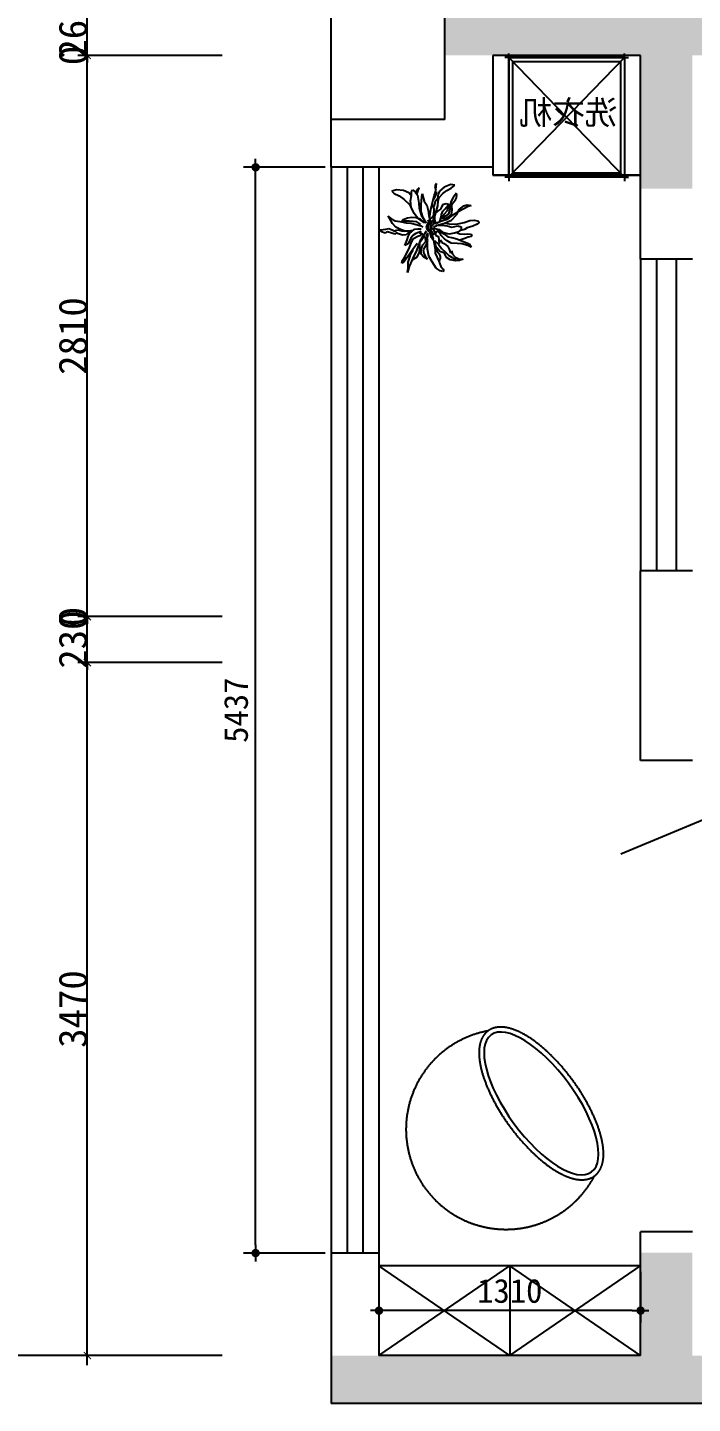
# Model space of a CAD drawing. Header units: inches. Extents: x 1174834 to 1369688, y -175882 to -108740.
# Drawn here: x 1182147 to 1185477, y -141985 to -135095 of the extents above; entities that cross this region are included whole.
import ezdxf

# ---------------------------------------------------------------- set-up
doc = ezdxf.new("R2010")
doc.units = ezdxf.units.IN
doc.header["$LTSCALE"] = 500
doc.header["$MEASUREMENT"] = 0
doc.linetypes.add('ACAD_ISO03W100', pattern=[30, 12, -18])
doc.linetypes.add('DASH', pattern=[0.35, 0.25, -0.1])
for name, color, linetype in [('0-原始窗户', 2, 'Continuous'), ('8', 8, 'Continuous'), ('A-01-原始墙体', 7, 'Continuous'), ('SH-尺寸标注', 32, 'Continuous'), ('家具', 2, 'Continuous'), ('特细线', 251, 'Continuous')]:
    doc.layers.add(name, color=color, linetype=linetype)
doc.styles.add('Arial', font='simhei.ttf')
doc.dimstyles.new('D_20_2.35', dxfattribs={"dimtxt": 142.857143, "dimasz": 35.714286, "dimexe": 47.619048, "dimexo": 0, "dimgap": 0, "dimtad": 1, "dimdec": 0, "dimzin": 1, "dimdsep": 46, "dimtxsty": 'Standard', "dimblk": 'ARCHTICK', "dimcen": 0.09, "dimdle": 47.619048, "dimclrd": 252, "dimclre": 252, "dimclrt": 134, "dimadec": 0, "dimazin": 0, "dimtfac": 1, "dimtdec": 4, "dimtix": 1, "dimtmove": 2, "dimatfit": 3, "dimfxl": 1, "dimtolj": 1, "dimtzin": 0, "dimarcsym": 0})
doc.dimstyles.new('FS', dxfattribs={"dimscale": 60, "dimtxt": 2, "dimasz": 0.7, "dimexe": 1, "dimexo": 0.5, "dimtad": 1, "dimdec": 0, "dimzin": 0, "dimdsep": 46, "dimtxsty": 'Arial', "dimblk1": 'DOT', "dimblk2": 'DOT', "dimsah": 1, "dimcen": 0, "dimclrd": 8, "dimclre": 8, "dimclrt": 7, "dimadec": 0, "dimazin": 0, "dimtfac": 1, "dimtdec": 0, "dimtix": 1, "dimtmove": 2, "dimatfit": 3, "dimldrblk": 'DOT', "dimfxl": 1, "dimfxlon": 1, "dimtolj": 1, "dimtzin": 0, "dimlwd": -1, "dimarcsym": 0})

# ---------------------------------------------------------------- blocks, each defined once
blk = doc.blocks.new('_ArchTick')
at = {"color": 0, "linetype": 'ByBlock', "const_width": 0.15}
blk.add_lwpolyline([(-0.5, -0.5), (0.5, 0.5)], dxfattribs=at)
blk = doc.blocks.new('*D226')
at = {"layer": 'Defpoints', "color": 0, "linetype": 'Continuous', "transparency": 16777216}
for p in [(1182446.6, -138275.3), (1183121.8, -138275.3), (1183121.8, -141745.3)]:
    blk.add_point(p, dxfattribs=at)
at = {"layer": 'SH-尺寸标注', "color": 252, "linetype": 'Continuous', "lineweight": -2, "transparency": 16777216}
for p, q in [((1183121.8, -138275.3), (1182399, -138275.3)), ((1182446.6, -141792.9), (1182446.6, -138227.7)), ((1183121.8, -141745.3), (1182399, -141745.3))]:
    blk.add_line(p, q, dxfattribs=at)
at = {"layer": 'SH-尺寸标注', "color": 252, "linetype": 'Continuous', "lineweight": -2, "transparency": 16777216, "xscale": 35.71428581050463, "yscale": 35.71428581050463, "zscale": 35.71428581050463}
for p, rotation in [((1182446.6, -138275.3), 90), ((1182446.6, -141745.3), 270)]:
    blk.add_blockref('_ArchTick', p, dxfattribs=dict(at, rotation=rotation))
at = {"layer": 'SH-尺寸标注', "color": 134, "linetype": 'Continuous', "transparency": 16777216, "insert": (1182375.2, -140010.3), "char_height": 142.86, "attachment_point": 5, "rotation": 90}
blk.add_mtext('\\A1;3470', dxfattribs=at)
blk = doc.blocks.new('*D227')
at = {"layer": 'Defpoints', "color": 0, "linetype": 'Continuous', "transparency": 16777216}
for p in [(1182446.6, -138045.3), (1183121.8, -138045.3), (1183121.8, -138275.3)]:
    blk.add_point(p, dxfattribs=at)
at = {"layer": 'SH-尺寸标注', "color": 252, "linetype": 'Continuous', "lineweight": -2, "transparency": 16777216}
for p, q in [((1183121.8, -138045.3), (1182399, -138045.3)), ((1182446.6, -138045.3), (1182446.6, -138009.6)), ((1182446.6, -138275.3), (1182446.6, -138045.3)), ((1183121.8, -138275.3), (1182399, -138275.3)), ((1182446.6, -138275.3), (1182446.6, -138311))]:
    blk.add_line(p, q, dxfattribs=at)
at = {"layer": 'SH-尺寸标注', "color": 252, "linetype": 'Continuous', "lineweight": -2, "transparency": 16777216, "xscale": 35.71428581050463, "yscale": 35.71428581050463, "zscale": 35.71428581050463}
for p, rotation in [((1182446.6, -138045.3), 270), ((1182446.6, -138275.3), 90)]:
    blk.add_blockref('_ArchTick', p, dxfattribs=dict(at, rotation=rotation))
at = {"layer": 'SH-尺寸标注', "color": 134, "linetype": 'Continuous', "transparency": 16777216, "insert": (1182375.2, -138160.3), "char_height": 142.86, "attachment_point": 5, "rotation": 90}
blk.add_mtext('\\A1;230', dxfattribs=at)
blk = doc.blocks.new('*D228')
at = {"layer": 'Defpoints', "color": 0, "linetype": 'Continuous', "transparency": 16777216}
for p in [(1182446.6, -138045.3), (1183121.8, -138045.3), (1183121.8, -138045.3)]:
    blk.add_point(p, dxfattribs=at)
at = {"layer": 'SH-尺寸标注', "color": 252, "linetype": 'Continuous', "lineweight": -2, "transparency": 16777216}
for p, q in [((1183121.8, -138045.3), (1182399, -138045.3)), ((1183121.8, -138045.3), (1182399, -138045.3)), ((1182446.6, -138045.3), (1182446.6, -138009.6)), ((1182446.6, -138045.3), (1182446.6, -138081)), ((1182446.6, -138045.3), (1182446.6, -138045.3))]:
    blk.add_line(p, q, dxfattribs=at)
at = {"layer": 'SH-尺寸标注', "color": 252, "linetype": 'Continuous', "lineweight": -2, "transparency": 16777216, "xscale": 35.71428581050463, "yscale": 35.71428581050463, "zscale": 35.71428581050463}
for rotation in [90, 270]:
    blk.add_blockref('_ArchTick', (1182446.6, -138045.3), dxfattribs=dict(at, rotation=rotation))
at = {"layer": 'SH-尺寸标注', "color": 134, "linetype": 'Continuous', "transparency": 16777216, "insert": (1182375.2, -138045.3), "char_height": 142.86, "attachment_point": 5, "rotation": 90}
blk.add_mtext('\\A1;0', dxfattribs=at)
blk = doc.blocks.new('*D229')
at = {"layer": 'Defpoints', "color": 0, "linetype": 'Continuous', "transparency": 16777216}
for p in [(1182446.6, -135235.3), (1183121.8, -135235.3), (1183121.8, -138045.3)]:
    blk.add_point(p, dxfattribs=at)
at = {"layer": 'SH-尺寸标注', "color": 252, "linetype": 'Continuous', "lineweight": -2, "transparency": 16777216}
for p, q in [((1183121.8, -135235.3), (1182399, -135235.3)), ((1182446.6, -138092.9), (1182446.6, -135187.7)), ((1183121.8, -138045.3), (1182399, -138045.3))]:
    blk.add_line(p, q, dxfattribs=at)
at = {"layer": 'SH-尺寸标注', "color": 252, "linetype": 'Continuous', "lineweight": -2, "transparency": 16777216, "xscale": 35.71428581050463, "yscale": 35.71428581050463, "zscale": 35.71428581050463}
for p, rotation in [((1182446.6, -135235.3), 90), ((1182446.6, -138045.3), 270)]:
    blk.add_blockref('_ArchTick', p, dxfattribs=dict(at, rotation=rotation))
at = {"layer": 'SH-尺寸标注', "color": 134, "linetype": 'Continuous', "transparency": 16777216, "insert": (1182375.2, -136640.3), "char_height": 142.86, "attachment_point": 5, "rotation": 90}
blk.add_mtext('\\A1;2810', dxfattribs=at)
blk = doc.blocks.new('*D230')
at = {"layer": 'Defpoints', "color": 0, "linetype": 'Continuous', "transparency": 16777216}
for p in [(1182446.6, -135235.3), (1183121.8, -135235.3), (1183121.8, -135235.3)]:
    blk.add_point(p, dxfattribs=at)
at = {"layer": 'SH-尺寸标注', "color": 252, "linetype": 'Continuous', "lineweight": -2, "transparency": 16777216}
for p, q in [((1183121.8, -135235.3), (1182399, -135235.3)), ((1183121.8, -135235.3), (1182399, -135235.3)), ((1182446.6, -135235.3), (1182446.6, -135199.6)), ((1182446.6, -135235.3), (1182446.6, -135271)), ((1182446.6, -135235.3), (1182446.6, -135235.3))]:
    blk.add_line(p, q, dxfattribs=at)
at = {"layer": 'SH-尺寸标注', "color": 252, "linetype": 'Continuous', "lineweight": -2, "transparency": 16777216, "xscale": 35.71428581050463, "yscale": 35.71428581050463, "zscale": 35.71428581050463}
for rotation in [90, 270]:
    blk.add_blockref('_ArchTick', (1182446.6, -135235.3), dxfattribs=dict(at, rotation=rotation))
at = {"layer": 'SH-尺寸标注', "color": 134, "linetype": 'Continuous', "transparency": 16777216, "insert": (1182375.2, -135235.3), "char_height": 142.86, "attachment_point": 5, "rotation": 90}
blk.add_mtext('\\A1;0', dxfattribs=at)
blk = doc.blocks.new('*D231')
at = {"layer": 'Defpoints', "color": 0, "linetype": 'Continuous', "transparency": 16777216}
for p in [(1182446.6, -134975.3), (1183121.8, -134975.3), (1183121.8, -135235.3)]:
    blk.add_point(p, dxfattribs=at)
at = {"layer": 'SH-尺寸标注', "color": 252, "linetype": 'Continuous', "lineweight": -2, "transparency": 16777216}
for p, q in [((1182446.6, -134975.3), (1182446.6, -134939.6)), ((1183121.8, -134975.3), (1182399, -134975.3)), ((1182446.6, -135235.3), (1182446.6, -134975.3)), ((1183121.8, -135235.3), (1182399, -135235.3)), ((1182446.6, -135235.3), (1182446.6, -135271))]:
    blk.add_line(p, q, dxfattribs=at)
at = {"layer": 'SH-尺寸标注', "color": 252, "linetype": 'Continuous', "lineweight": -2, "transparency": 16777216, "xscale": 35.71428581050463, "yscale": 35.71428581050463, "zscale": 35.71428581050463}
for p, rotation in [((1182446.6, -134975.3), 270), ((1182446.6, -135235.3), 90)]:
    blk.add_blockref('_ArchTick', p, dxfattribs=dict(at, rotation=rotation))
at = {"layer": 'SH-尺寸标注', "color": 134, "linetype": 'Continuous', "transparency": 16777216, "insert": (1182375.2, -135105.3), "char_height": 142.86, "attachment_point": 5, "rotation": 90}
blk.add_mtext('\\A1;260', dxfattribs=at)
blk = doc.blocks.new('*D233')
at = {"layer": 'Defpoints', "color": 0, "linetype": 'Continuous', "transparency": 16777216}
for p in [(1181943.2, -131865.3), (1183121.8, -131865.3), (1183121.8, -141745.3)]:
    blk.add_point(p, dxfattribs=at)
at = {"layer": 'SH-尺寸标注', "color": 252, "linetype": 'Continuous', "lineweight": -2, "transparency": 16777216}
for p, q in [((1183121.8, -131865.3), (1181895.6, -131865.3)), ((1181943.2, -141792.9), (1181943.2, -131817.7)), ((1183121.8, -141745.3), (1181895.6, -141745.3))]:
    blk.add_line(p, q, dxfattribs=at)
at = {"layer": 'SH-尺寸标注', "color": 252, "linetype": 'Continuous', "lineweight": -2, "transparency": 16777216, "xscale": 35.71428581050463, "yscale": 35.71428581050463, "zscale": 35.71428581050463}
for p, rotation in [((1181943.2, -131865.3), 90), ((1181943.2, -141745.3), 270)]:
    blk.add_blockref('_ArchTick', p, dxfattribs=dict(at, rotation=rotation))
at = {"layer": 'SH-尺寸标注', "color": 134, "linetype": 'Continuous', "transparency": 16777216, "insert": (1181871.8, -136805.3), "char_height": 142.86, "attachment_point": 5, "rotation": 90}
blk.add_mtext('\\A1;9880', dxfattribs=at)
blk = doc.blocks.new('erttttw3')
at = {"color": 147, "ltscale": 10}
blk.add_line((847669.4, 78451.1), (848569.4, 78451.1), dxfattribs=at)
at = {"color": 3, "ltscale": 10}
for p, q in [((847754.3, 78429.4), (847797.5, 78396)), ((847797.5, 78396), (848441.3, 78396)), ((848484.5, 78429.4), (848441.3, 78396))]:
    blk.add_line(p, q, dxfattribs=at)
blk.add_lwpolyline([(847669.4, 78461.5), (848569.4, 78461.5), (848569.4, 78429.4), (847669.4, 78429.4)], close=True, dxfattribs=at)
blk = doc.blocks.new('A$C0EE83289')
at = {"color": 147, "linetype": 'ACAD_ISO03W100', "ltscale": 5}
for q in [(0, 0), (3232.8, 0)]:
    blk.add_line((1616.4, 672.3), q, dxfattribs=at)
at = {"extrusion": (0, 0, -1), "zscale": -1, "rotation": 180}
blk.add_blockref('erttttw3', (846503, 79133.8), dxfattribs=at)
blk = doc.blocks.new('t ryrtyrtyyy')
for p, q in [((4178065.5, -873288.8), (4178065.5, -872708.8)), ((4178065.5, -872708.8), (4178665.2, -872708.8)), ((4178665.2, -873288.8), (4178665.2, -872708.8)), ((4178065.5, -873288.8), (4178665.2, -873288.8))]:
    blk.add_line(p, q)
at = {"layer": '0-原始窗户', "color": 251, "ltscale": 10}
for p, q in [((4178065.5, -873288.8), (4178665.2, -872707.5)), ((4178665.2, -873288.8), (4178065.5, -872708.8))]:
    blk.add_line(p, q, dxfattribs=at)
blk.add_lwpolyline([(4178645.2, -873268.8), (4178645.2, -872728.8), (4178085.5, -872728.8), (4178085.5, -873268.8)], close=True, dxfattribs=at)
at = {"layer": '家具'}
for p, q in [((4178065.5, -872708.8), (4178045.5, -872708.8)), ((4178065.5, -872708.8), (4178065.5, -872688.8)), ((4178665.2, -872708.8), (4178665.2, -872688.8)), ((4178665.2, -872708.8), (4178685.2, -872708.8)), ((4178065.5, -873288.8), (4178045.5, -873288.8)), ((4178065.5, -873288.8), (4178065.5, -873308.8)), ((4178665.2, -873288.8), (4178665.2, -873308.8)), ((4178665.2, -873288.8), (4178685.2, -873288.8))]:
    blk.add_line(p, q, dxfattribs=at)
blk.add_lwpolyline([(4178665.2, -873288.8), (4178665.2, -872708.8), (4178065.5, -872708.8), (4178065.5, -873288.8)], close=True, dxfattribs=at)
at = {"color": 3, "insert": (4178281.2, -872763.1), "char_height": 120, "width": 662, "attachment_point": 3, "rotation": 90}
blk.add_mtext('{\\fSimHei|b0|i0|c134|p49;洗衣机}', dxfattribs=at)
blk = doc.blocks.new('A$C8b596f61')
at = {"color": 3, "linetype": 'DASH', "ltscale": 150}
for start, end in [(100.35707, 226.52137), (226.52137, 332.22965)]:
    blk.add_arc((500.9, 500.9), 500.9, start, end, dxfattribs=at)
blk.add_open_spline([(944.1, 267.5), (939.9, 264.4), (935.4, 261.7), (926, 256.9), (921, 254.9), (910.9, 251.8), (905.6, 250.5), (895, 248.9), (889.5, 248.4), (878.4, 248.1), (872.8, 248.3), (856.1, 249.8), (844.9, 252), (822, 258.3), (810.2, 262.5), (786.3, 272.9), (774.1, 279), (749.3, 293.1), (736.7, 301), (711.4, 318.5), (698.6, 328.1), (673, 348.9), (660.1, 360), (634.6, 383.6), (621.9, 396), (591.5, 427.5), (574.1, 447.2), (540.3, 488.2), (524, 509.5), (493.2, 553.2), (478.6, 575.5), (451.7, 620.4), (439.3, 643.1), (417.1, 687.9), (407.3, 710.1), (390.7, 753.4), (383.8, 774.5), (374.3, 810.8), (371.2, 826.3), (366.9, 856), (365.8, 870.3), (365.8, 894.4), (366.5, 904.6), (369.3, 924.1), (371.5, 933.4), (376.6, 948.3), (379.1, 954.2), (385, 965.4), (388.4, 970.6), (396, 980.4), (400.3, 984.9), (409.6, 993), (414.7, 996.6), (425.4, 1002.7), (431.1, 1005.2), (442.9, 1009.2), (449, 1010.6), (461.5, 1012.5), (467.9, 1013), (481, 1013), (487.6, 1012.6), (501.1, 1010.8), (508, 1009.5), (526.3, 1005), (537.9, 1001.2), (561.5, 991.7), (573.6, 986), (598.1, 972.7), (610.6, 965.1), (635.7, 948.4), (648.4, 939.1), (673.9, 919.1), (686.7, 908.4), (712.2, 885.5), (724.9, 873.3), (755.1, 842.7), (772.6, 823.5), (806.4, 783.5), (822.8, 762.6), (853.9, 719.7), (868.6, 697.8), (896.1, 653.4), (908.8, 631), (931.7, 586.5), (941.9, 564.4), (959.6, 521.1), (967, 499.9), (977.7, 462.9), (981.5, 446.9), (986.9, 416.1), (988.5, 401.3), (989.5, 375.7), (989.2, 364.7), (987.1, 345.5), (985.6, 337), (981.4, 320.9), (978.6, 313.2), (972.7, 300.6), (969.7, 295.4), (963.1, 285.8), (959.3, 281.2), (951.8, 273.6), (948.1, 270.4), (944.1, 267.5)], degree=3, knots=[0, 0, 0, 0, 0.067912, 0.067912, 0.135824, 0.135824, 0.203736, 0.203736, 0.271647, 0.271647, 0.339559, 0.339559, 0.469352, 0.469352, 0.599146, 0.599146, 0.728939, 0.728939, 0.858732, 0.858732, 0.988525, 0.988525, 1.118319, 1.118319, 1.248112, 1.248112, 1.432393, 1.432393, 1.616674, 1.616674, 1.800955, 1.800955, 1.985237, 1.985237, 2.169518, 2.169518, 2.353799, 2.353799, 2.498724, 2.498724, 2.643649, 2.643649, 2.757176, 2.757176, 2.870703, 2.870703, 2.950171, 2.950171, 3.029639, 3.029639, 3.109107, 3.109107, 3.188574, 3.188574, 3.268042, 3.268042, 3.34751, 3.34751, 3.426978, 3.426978, 3.506445, 3.506445, 3.585913, 3.585913, 3.715156, 3.715156, 3.844399, 3.844399, 3.973642, 3.973642, 4.102885, 4.102885, 4.232128, 4.232128, 4.361371, 4.361371, 4.543846, 4.543846, 4.726322, 4.726322, 4.908797, 4.908797, 5.091273, 5.091273, 5.273749, 5.273749, 5.456224, 5.456224, 5.603509, 5.603509, 5.750794, 5.750794, 5.870291, 5.870291, 5.970325, 5.970325, 6.070359, 6.070359, 6.145232, 6.145232, 6.220106, 6.220106, 6.283185, 6.283185, 6.283185, 6.283185], dxfattribs=at)
at = {"layer": '特细线', "extrusion": (0, 0, -1)}
blk.add_ellipse((677.5, 630.6), major_axis=(-251.8, 342.9), ratio=0.399731, start_param=3.141593, end_param=9.424778, dxfattribs=at)
blk = doc.blocks.new('A$C479659CB')
at = {"color": 147, "linetype": 'ByBlock'}
for p, q in [((184.4, 475.8), (189.6, 495.6)), ((189.6, 495.6), (197.9, 497.7)), ((197.9, 497.7), (204.2, 489.3)), ((204.2, 489.3), (213.6, 466.4)), ((108.3, 439.4), (110.4, 458.1)), ((112.5, 421.7), (108.3, 439.4)), ((110.4, 458.1), (115.6, 444.6)), ((129.2, 400.9), (112.5, 421.7)), ((115.6, 444.6), (127.1, 421.7)), ((127.1, 421.7), (141.7, 397.7)), ((186.5, 452.9), (184.4, 475.8)), ((195.9, 423.8), (186.5, 452.9)), ((202.1, 391.5), (195.9, 423.8)), ((213.6, 466.4), (221.9, 439.4)), ((221.9, 439.4), (230.2, 425.8)), ((230.2, 425.8), (235.5, 406.1)), ((252.1, 442.5), (254.2, 456)), ((255.2, 425.8), (252.1, 442.5)), ((252.1, 401.9), (255.2, 425.8)), ((254.2, 456), (261.5, 463.3)), ((261.5, 463.3), (266.7, 459.2)), ((266.7, 459.2), (269.8, 443.5)), ((269.8, 443.5), (278.2, 422.7)), ((278.2, 422.7), (284.4, 402.9)), ((286.5, 407.1), (293.8, 429)), ((293.8, 429), (303.2, 448.7)), ((311.5, 442.5), (302.1, 412.3)), ((303.2, 448.7), (318.8, 459.2)), ((318.8, 459.2), (311.5, 442.5)), ((378.2, 396.7), (380.3, 418.6)), ((380.3, 418.6), (385.5, 398.8)), ((9.4, 377.9), (6.3, 357.1)), ((6.3, 357.1), (18.8, 323.8)), ((24, 358.2), (9.4, 377.9)), ((35.4, 336.3), (24, 358.2)), ((59.4, 386.3), (49, 385.2)), ((49, 385.2), (59.4, 376.9)), ((71.9, 385.2), (59.4, 386.3)), ((59.4, 376.9), (74, 366.5)), ((82.3, 380), (71.9, 385.2)), ((74, 366.5), (89.6, 359.2)), ((92.7, 371.7), (82.3, 380)), ((89.6, 359.2), (108.3, 354)), ((102.1, 364.4), (92.7, 371.7)), ((114.6, 361.3), (102.1, 364.4)), ((135.4, 340.5), (102.1, 350.9)), ((105.2, 345.7), (103.1, 334.2)), ((109.4, 343.6), (105.2, 345.7)), ((108.3, 354), (130.2, 351.9)), ((132.3, 364.4), (114.6, 361.3)), ((158.4, 385.2), (129.2, 400.9)), ((130.2, 351.9), (153.1, 344.6)), ((155.2, 360.2), (132.3, 364.4)), ((145.9, 388.4), (162.5, 360.2)), ((153.1, 344.6), (163.6, 330.1)), ((167.7, 344.6), (155.2, 360.2)), ((184.4, 360.2), (158.4, 385.2)), ((162.5, 360.2), (180.2, 339.4)), ((175, 330.1), (167.7, 344.6)), ((200, 325.9), (184.4, 360.2)), ((200, 329), (204.2, 359.2)), ((204.2, 359.2), (202.1, 391.5)), ((212.5, 392.5), (217.7, 409.2)), ((215.7, 377.9), (212.5, 392.5)), ((212.5, 338.4), (218.8, 362.3)), ((218.8, 362.3), (215.7, 377.9)), ((217.7, 409.2), (231.3, 409.2)), ((231.3, 409.2), (243.8, 392.5)), ((243.8, 392.5), (249, 375.9)), ((255.2, 346.7), (246.9, 322.8)), ((248, 388.4), (252.1, 401.9)), ((249, 375.9), (255.2, 346.7)), ((267.7, 341.5), (271.9, 361.3)), ((271.9, 361.3), (278.2, 387.3)), ((278.2, 387.3), (286.5, 407.1)), ((300, 359.2), (288.6, 338.4)), ((301.1, 388.4), (300, 359.2)), ((302.1, 412.3), (301.1, 388.4)), ((315.7, 341.5), (330.3, 348.8)), ((330.3, 348.8), (349, 356.1)), ((338.6, 360.2), (354.2, 365.5)), ((349, 356.1), (338.6, 360.2)), ((342.8, 328), (360.5, 347.8)), ((354.2, 365.5), (369.8, 379)), ((360.5, 347.8), (371.9, 364.4)), ((369.8, 379), (378.2, 396.7)), ((383.4, 354), (370.9, 335.3)), ((371.9, 364.4), (382.3, 380)), ((382.3, 380), (386.5, 398.8)), ((388.6, 382.1), (383.4, 354)), ((385.5, 398.8), (388.6, 382.1)), ((16.7, 283.2), (0, 285.3)), ((0, 285.3), (11.5, 279)), ((11.5, 279), (17.7, 277)), ((43.8, 281.1), (16.7, 283.2)), ((17.7, 277), (33.3, 282.2)), ((18.8, 323.8), (37.5, 301.9)), ((51, 316.5), (35.4, 336.3)), ((37.5, 301.9), (53.1, 293.6)), ((40.6, 285.3), (58.3, 281.1)), ((62.5, 272.8), (43.8, 281.1)), ((70.8, 297.8), (51, 316.5)), ((53.1, 293.6), (77.1, 290.5)), ((58.3, 281.1), (81.3, 270.7)), ((87.5, 293.6), (70.8, 297.8)), ((77.1, 290.5), (90.6, 279)), ((112.5, 292.6), (87.5, 293.6)), ((90.6, 279), (115.6, 271.7)), ((103.1, 334.2), (108.3, 315.5)), ((108.3, 315.5), (122.9, 309.2)), ((128.1, 328), (109.4, 343.6)), ((146.9, 282.2), (112.5, 292.6)), ((122.9, 309.2), (129.2, 305.1)), ((139.6, 317.6), (128.1, 328)), ((129.2, 305.1), (135.4, 295.7)), ((153.1, 324.8), (135.4, 340.5)), ((135.4, 295.7), (147.9, 280.1)), ((155.2, 310.3), (139.6, 317.6)), ((176.1, 272.8), (146.9, 282.2)), ((147.9, 280.1), (163.6, 274.9)), ((167.7, 313.4), (153.1, 324.8)), ((168.8, 308.2), (155.2, 310.3)), ((163.6, 330.1), (171.9, 308.2)), ((191.7, 301.9), (168.8, 308.2)), ((175, 309.2), (175, 330.1)), ((180.2, 339.4), (189.6, 312.4)), ((182.3, 274.9), (196.9, 280.1)), ((189.6, 312.4), (200, 285.3)), ((200, 285.3), (191.7, 301.9)), ((196.9, 280.1), (205.2, 279)), ((207.3, 295.7), (200, 325.9)), ((209.4, 312.4), (212.5, 338.4)), ((209.4, 288.4), (209.4, 312.4)), ((219.8, 271.7), (209.4, 288.4)), ((227.1, 277), (225, 262.4)), ((233.4, 301.9), (227.1, 277)), ((230.2, 268.6), (245.9, 277)), ((246.9, 322.8), (233.4, 301.9)), ((235.5, 286.3), (241.7, 304)), ((242.7, 295.7), (239.6, 285.3)), ((239.6, 285.3), (251.1, 278)), ((241.7, 304), (252.1, 321.7)), ((248, 301.9), (242.7, 295.7)), ((245.9, 277), (256.3, 275.9)), ((261.5, 308.2), (248, 301.9)), ((256.3, 275.9), (248, 265.5)), ((251.1, 278), (261.5, 282.2)), ((252.1, 321.7), (267.7, 341.5)), ((277.1, 325.9), (261.5, 308.2)), ((261.5, 282.2), (266.7, 295.7)), ((266.7, 295.7), (301.1, 297.8)), ((288.6, 338.4), (277.1, 325.9)), ((283.4, 305.1), (298, 315.5)), ((301.1, 297.8), (283.4, 305.1)), ((286.5, 274.9), (304.2, 294.7)), ((292.8, 274.9), (310.5, 281.1)), ((298, 315.5), (301.1, 323.8)), ((301.1, 323.8), (315.7, 341.5)), ((303.2, 272.8), (333.4, 278)), ((304.2, 294.7), (326.1, 310.3)), ((310.5, 281.1), (329.2, 283.2)), ((325, 288.4), (314.6, 281.1)), ((340.7, 301.9), (325, 288.4)), ((326.1, 310.3), (342.8, 328)), ((329.2, 283.2), (342.8, 288.4)), ((333.4, 278), (350.1, 279)), ((345.9, 316.5), (340.7, 301.9)), ((342.8, 288.4), (353.2, 297.8)), ((349, 325.9), (345.9, 316.5)), ((357.3, 328), (349, 325.9)), ((350.1, 279), (389.6, 296.7)), ((353.2, 297.8), (365.7, 304)), ((370.9, 335.3), (357.3, 328)), ((365.7, 304), (376.1, 304)), ((376.1, 304), (383.4, 300.9)), ((383.4, 300.9), (390.7, 296.7)), ((389.6, 296.7), (415.7, 307.1)), ((424, 283.2), (392.8, 263.4)), ((415.7, 307.1), (430.3, 318.6)), ((437.6, 304), (424, 283.2)), ((430.3, 318.6), (437.6, 321.7)), ((437.6, 321.7), (440.7, 316.5)), ((440.7, 316.5), (437.6, 304)), ((53.1, 213.4), (89.6, 222.8)), ((86.5, 210.3), (53.1, 213.4)), ((103.1, 263.4), (62.5, 272.8)), ((108.3, 208.2), (86.5, 210.3)), ((89.6, 222.8), (109.4, 236.3)), ((130.2, 256.1), (103.1, 263.4)), ((107.3, 265.5), (128.1, 271.7)), ((140.6, 209.3), (108.3, 208.2)), ((109.4, 236.3), (136.5, 243.6)), ((124, 198.9), (159.4, 209.3)), ((128.1, 271.7), (162.5, 269.7)), ((163.6, 252), (130.2, 256.1)), ((136.5, 243.6), (160.4, 246.8)), ((171.9, 218.6), (140.6, 209.3)), ((159.4, 209.3), (196.9, 234.3)), ((160.4, 246.8), (182.3, 252)), ((162.5, 269.7), (177.1, 259.3)), ((163.6, 274.9), (182.3, 274.9)), ((187.5, 254), (163.6, 252)), ((196.9, 234.3), (171.9, 218.6)), ((197.9, 224.9), (175, 192.6)), ((185.4, 264.5), (176.1, 272.8)), ((177.1, 203), (197.9, 224.9)), ((195.9, 248.8), (183.4, 243.6)), ((184.4, 268.6), (192.7, 269.7)), ((188.6, 261.3), (184.4, 268.6)), ((208.4, 248.8), (187.5, 254)), ((195.9, 261.3), (188.6, 261.3)), ((189.6, 246.8), (202.1, 239.5)), ((192.7, 269.7), (204.2, 270.7)), ((205.2, 207.2), (192.7, 187.4)), ((209.4, 252), (195.9, 261.3)), ((211.5, 245.7), (195.9, 248.8)), ((202.1, 239.5), (219.8, 233.2)), ((204.2, 270.7), (211.5, 264.5)), ((211.5, 264.5), (216.7, 256.1)), ((229.2, 245.7), (211.5, 245.7)), ((212.5, 206.2), (218.8, 216.6)), ((215.7, 252), (221.9, 259.3)), ((216.7, 256.1), (215.7, 252)), ((219.8, 233.2), (232.3, 238.4)), ((221.9, 259.3), (230.2, 268.6)), ((225, 254), (254.2, 262.4)), ((236.5, 257.2), (225, 254)), ((227.1, 191.6), (227.1, 209.3)), ((240.7, 246.8), (229.2, 245.7)), ((232.3, 238.4), (240.7, 246.8)), ((248, 265.5), (236.5, 257.2)), ((239.6, 234.3), (260.5, 219.7)), ((240.7, 246.8), (240.7, 246.8)), ((241.7, 249.9), (265.7, 256.1)), ((254.2, 204.1), (241.7, 209.3)), ((241.7, 209.3), (245.9, 195.7)), ((253.2, 243.6), (250, 239.5)), ((250, 239.5), (263.6, 234.3)), ((259.4, 206.2), (252.1, 217.6)), ((252.1, 217.6), (254.2, 204.1)), ((254.2, 262.4), (280.2, 268.6)), ((285.5, 237.4), (255.2, 243.6)), ((260.5, 219.7), (289.6, 202)), ((263.6, 234.3), (286.5, 240.5)), ((265.7, 256.1), (284.4, 269.7)), ((273, 230.1), (265.7, 222.8)), ((265.7, 222.8), (277.1, 214.5)), ((291.7, 231.1), (273, 230.1)), ((277.1, 214.5), (300, 200.9)), ((284.4, 269.7), (303.2, 272.8)), ((302.1, 239.5), (285.5, 237.4)), ((286.5, 240.5), (303.2, 235.3)), ((308.4, 217.6), (291.7, 231.1)), ((330.3, 239.5), (302.1, 239.5)), ((303.2, 235.3), (321.9, 225.9)), ((331.3, 208.2), (308.4, 217.6)), ((321.9, 225.9), (333.4, 218.6)), ((364.6, 246.8), (330.3, 239.5)), ((355.3, 209.3), (331.3, 208.2)), ((333.4, 218.6), (351.1, 221.8)), ((351.1, 221.8), (365.7, 230.1)), ((367.8, 219.7), (355.3, 209.3)), ((392.8, 263.4), (364.6, 246.8)), ((365.7, 230.1), (379.2, 240.5)), ((379.2, 240.5), (367.8, 219.7)), ((22.9, 198.9), (29.2, 191.6)), ((45.8, 190.5), (22.9, 198.9)), ((29.2, 191.6), (46.9, 180.1)), ((32.3, 165.5), (41.7, 178)), ((41.7, 159.3), (32.3, 165.5)), ((46.9, 146.8), (35.4, 119.7)), ((41.7, 178), (59.4, 189.5)), ((61.5, 159.3), (41.7, 159.3)), ((51, 188.5), (45.8, 190.5)), ((58.3, 157.2), (46.9, 146.8)), ((59.4, 189.5), (99, 196.8)), ((87.5, 155.1), (61.5, 159.3)), ((80.2, 122.9), (105.2, 149.9)), ((118.8, 158.3), (87.5, 155.1)), ((99, 196.8), (124, 198.9)), ((105.2, 149.9), (117.7, 157.2)), ((151.1, 172.8), (118.8, 158.3)), ((175, 192.6), (151.1, 172.8)), ((168.8, 162.4), (170.9, 183.2)), ((172.9, 140.6), (168.8, 162.4)), ((170.9, 183.2), (177.1, 203)), ((181.3, 118.7), (172.9, 140.6)), ((192.7, 187.4), (188.6, 149.9)), ((188.6, 149.9), (188.6, 112.4)), ((197.9, 133.3), (200, 158.3)), ((200, 158.3), (205.2, 183.2)), ((205.2, 183.2), (212.5, 206.2)), ((229.2, 174.9), (227.1, 191.6)), ((240.7, 161.4), (229.2, 174.9)), ((236.5, 162.4), (239.6, 153.1)), ((239.6, 153.1), (239.6, 128.1)), ((250, 151), (240.7, 161.4)), ((241.7, 149.9), (257.3, 133.3)), ((245.9, 195.7), (251.1, 182.2)), ((265.7, 142.6), (250, 151)), ((251.1, 182.2), (259.4, 167.6)), ((263.6, 192.6), (259.4, 206.2)), ((259.4, 167.6), (275, 157.2)), ((276.1, 170.8), (263.6, 192.6)), ((283.4, 138.5), (265.7, 142.6)), ((275, 157.2), (291.7, 148.9)), ((290.7, 162.4), (276.1, 170.8)), ((299, 131.2), (283.4, 138.5)), ((289.6, 202), (335.5, 184.3)), ((321.9, 149.9), (290.7, 162.4)), ((291.7, 148.9), (303.2, 142.6)), ((300, 200.9), (323, 200.9)), ((301.1, 188.5), (395.9, 120.8)), ((303.2, 142.6), (310.5, 126)), ((365.7, 129.1), (321.9, 149.9)), ((323, 200.9), (345.9, 198.9)), ((352.1, 156.2), (332.3, 167.6)), ((335.5, 184.3), (374, 166.6)), ((345.9, 198.9), (370.9, 185.3)), ((374, 149.9), (352.1, 156.2)), ((370.9, 185.3), (382.3, 165.5)), ((374, 166.6), (416.7, 148.9)), ((394.8, 143.7), (374, 149.9)), ((425.1, 142.6), (394.8, 143.7)), ((416.7, 148.9), (445.9, 139.5)), ((445.9, 139.5), (425.1, 142.6)), ((35.4, 119.7), (32.3, 84.3)), ((32.3, 84.3), (38.5, 61.4)), ((38.5, 61.4), (50, 73.9)), ((50, 73.9), (62.5, 98.9)), ((62.5, 98.9), (80.2, 122.9)), ((178.2, 59.3), (187.5, 79.1)), ((188.6, 112.4), (181.3, 118.7)), ((187.5, 79.1), (191.7, 101)), ((191.7, 101), (197.9, 133.3)), ((218.8, 81.2), (201.1, 64.6)), ((231.3, 105.2), (218.8, 81.2)), ((239.6, 128.1), (231.3, 105.2)), ((232.3, 63.5), (238.6, 76)), ((233.4, 95.8), (237.5, 111.4)), ((234.4, 84.3), (233.4, 95.8)), ((238.6, 76), (234.4, 84.3)), ((237.5, 111.4), (239.6, 126)), ((252.1, 95.8), (246.9, 88.5)), ((246.9, 88.5), (254.2, 76)), ((254.2, 76), (249, 61.4)), ((259.4, 114.5), (252.1, 95.8)), ((257.3, 133.3), (259.4, 114.5)), ((310.5, 126), (299, 131.2)), ((389.6, 113.5), (365.7, 129.1)), ((400.1, 112.4), (389.6, 113.5)), ((395.9, 120.8), (400.1, 112.4)), ((201.1, 64.6), (162.5, 42.7)), ((162.5, 42.7), (178.2, 59.3)), ((226.1, 45.8), (232.3, 63.5)), ((229.2, 31.2), (226.1, 45.8)), ((231.3, 17.7), (229.2, 31.2)), ((233.4, 0), (231.3, 17.7)), ((242.7, 9.4), (233.4, 0)), ((249, 61.4), (242.7, 40.6)), ((242.7, 40.6), (249, 28.1)), ((249, 28.1), (242.7, 9.4))]:
    blk.add_line(p, q, dxfattribs=at)
blk = doc.blocks.new('DOT')
at = {"color": 0}
blk.add_line((-1, 0), (1, 0), dxfattribs=at)
at = {"color": 0, "const_width": 0.5}
blk.add_lwpolyline([(-0.25, 0, 1), (0.25, 0, 1)], format="xyb", close=True, dxfattribs=at)
blk = doc.blocks.new('*D282')
at = {"color": 8, "lineweight": -2, "transparency": 16777216}
for p, q in [((1183907.1, -141325.3), (1183907.1, -141580.3)), ((1185217.1, -141325.3), (1185217.1, -141580.3))]:
    blk.add_line(p, q, dxfattribs=at)
at = {"color": 8, "transparency": 16777216}
blk.add_line((1185175.1, -141520.3), (1183949.1, -141520.3), dxfattribs=at)
at = {"layer": 'Defpoints', "color": 0, "transparency": 16777216}
for p in [(1183907.1, -141295.3), (1185217.1, -141295.3), (1183907.1, -141520.3)]:
    blk.add_point(p, dxfattribs=at)
at = {"color": 8, "transparency": 16777216, "xscale": 42, "yscale": 42, "zscale": 42, "rotation": 180}
blk.add_blockref('DOT', (1183907.1, -141520.3), dxfattribs=at)
at = {"color": 8, "transparency": 16777216, "xscale": 42, "yscale": 42, "zscale": 42}
blk.add_blockref('DOT', (1185217.1, -141520.3), dxfattribs=at)
at = {"color": 7, "transparency": 16777216, "insert": (1184562.1, -141422.2), "char_height": 120, "attachment_point": 5, "style": 'Arial'}
blk.add_mtext('\\A1;1310', dxfattribs=at)
blk = doc.blocks.new('_DOT')
at = {"color": 0, "linetype": 'ByBlock'}
blk.add_line((-0.5, 0), (-1, 0), dxfattribs=at)
at = {"color": 0, "linetype": 'ByBlock', "const_width": 0.5}
blk.add_lwpolyline([(-0.25, 0, 1), (0.25, 0, 1)], format="xyb", close=True, dxfattribs=at)
blk = doc.blocks.new('*D283')
at = {"color": 8, "lineweight": -2, "transparency": 16777216}
for p, q in [((1183637.1, -135795.3), (1183229.3, -135795.3)), ((1183637.1, -141232.1), (1183229.3, -141232.1))]:
    blk.add_line(p, q, dxfattribs=at)
at = {"color": 8, "transparency": 16777216}
blk.add_line((1183289.3, -141190.1), (1183289.3, -135837.3), dxfattribs=at)
at = {"layer": 'Defpoints', "color": 0, "transparency": 16777216}
for p in [(1183289.3, -135795.3), (1183667.1, -135795.3), (1183667.1, -141232.1)]:
    blk.add_point(p, dxfattribs=at)
at = {"color": 8, "transparency": 16777216, "xscale": 42, "yscale": 42, "zscale": 42}
for p, rotation in [((1183289.3, -135795.3), 90), ((1183289.3, -141232.1), 270)]:
    blk.add_blockref('DOT', p, dxfattribs=dict(at, rotation=rotation))
at = {"color": 7, "transparency": 16777216, "insert": (1183191.8, -138513.7), "char_height": 120, "attachment_point": 5, "rotation": 90, "style": 'Arial'}
blk.add_mtext('\\A1;5437', dxfattribs=at)

msp = doc.modelspace()

# ---------------------------------------------------------------- hatches: boundary and pattern name
at = {"layer": '特细线'}
h = msp.add_hatch(color=256, dxfattribs=at)
h.dxf.hatch_style = 1
h.paths.add_polyline_path([(1184237.1, -134475.3), (1184477.1, -134475.3), (1184477.1, -134975.3), (1185477.1, -134975.3), (1186237.1, -134975.3), (1186237.1, -135235.3), (1185477.1, -135235.3), (1185477.1, -135902.3), (1185217.1, -135902.3), (1185217.1, -135235.3), (1184237.1, -135235.3)])
h = msp.add_hatch(color=256, dxfattribs=at)
h.dxf.hatch_style = 1
h.paths.add_polyline_path([(1183667.1, -141745.3), (1185217.1, -141745.3), (1185217.1, -141566.2), (1185217.1, -141229.9), (1185477.1, -141229.9), (1185477.1, -141745.3), (1186843.9, -141745.3), (1186843.9, -141985.3), (1183667.1, -141985.3)])

# ---------------------------------------------------------------- linework, layer by layer
at = {"color": 3, "linetype": 'DASH', "ltscale": 150}
for p, q in [((1185217.1, -135835.3), (1184477.1, -135835.3)), ((1185217.1, -141295.3), (1183907.1, -141295.3)), ((1184562.1, -141295.3), (1184562.1, -141745.3))]:
    msp.add_line(p, q, dxfattribs=at)
at = {"color": 147, "linetype": 'ACAD_ISO03W100', "ltscale": 3}
for p, q in [((1184562.1, -141745.3), (1183907.1, -141295.3)), ((1183907.1, -141745.3), (1184562.1, -141295.3)), ((1184562.1, -141745.3), (1185217.1, -141295.3)), ((1185217.1, -141745.3), (1184562.1, -141295.3))]:
    msp.add_line(p, q, dxfattribs=at)
at = {"color": 3, "linetype": 'DASH', "ltscale": 150}
msp.add_lwpolyline([(1184477.1, -135835.3), (1185217.1, -135835.3), (1185217.1, -135235.3), (1184477.1, -135235.3)], close=True, dxfattribs=at)
at = {"layer": 'A-01-原始墙体', "color": 4}
for p, q in [((1183667.1, -135795.3), (1183667.1, -134475.3)), ((1184237.1, -135555.3), (1184237.1, -134475.3)), ((1185217.1, -135235.3), (1184477.1, -135235.3)), ((1184477.1, -135235.3), (1184477.1, -135795.3)), ((1185217.1, -136255.3), (1185217.1, -135235.3)), ((1184237.1, -135555.3), (1183667.1, -135555.3)), ((1184477.1, -135795.3), (1183667.1, -135795.3)), ((1185477.1, -136255.3), (1185217.1, -136255.3)), ((1185477.1, -137815.3), (1185217.1, -137815.3)), ((1185217.1, -138765.3), (1185217.1, -137815.3)), ((1185477.1, -138765.3), (1185217.1, -138765.3)), ((1185477.1, -141125.3), (1185217.1, -141125.3)), ((1185217.1, -141745.3), (1185217.1, -141125.3)), ((1183907.1, -141232.1), (1183667.1, -141232.1)), ((1183667.1, -141232.1), (1183667.1, -141985.3)), ((1183907.1, -141232.1), (1183907.1, -141745.3)), ((1185217.1, -141745.3), (1183907.1, -141745.3)), ((1193737.1, -141985.3), (1183667.1, -141985.3))]:
    msp.add_line(p, q, dxfattribs=at)
at = {"layer": '特细线'}
for p, q in [((1183667.1, -135795.3), (1183667.1, -141232.1)), ((1183747.1, -135795.3), (1183747.1, -141232.1)), ((1183827.1, -135795.3), (1183827.1, -141232.1)), ((1183907.1, -135795.3), (1183907.1, -141232.1)), ((1185217.1, -136255.3), (1185217.1, -137815.3)), ((1185297.1, -136255.3), (1185297.1, -137815.3)), ((1185397.1, -137815.3), (1185397.1, -136255.3))]:
    msp.add_line(p, q, dxfattribs=at)

# ---------------------------------------------------------------- block references
at = {"color": 85, "true_color": 0x58ba48, "xscale": -1, "rotation": 90}
msp.add_blockref('t ryrtyrtyyy', (311848.2, 4042820), dxfattribs=at)
at = {"color": 147, "xscale": -1.300000000046566, "yscale": 1.300000000046566, "zscale": 1.300000000046566}
msp.add_blockref('A$C0EE83289', (1189321.3, -139234.5), dxfattribs=at)
at = {"color": 3}
msp.add_blockref('A$C8b596f61', (1184042.4, -141113.4), dxfattribs=at)
at = {"layer": '8', "rotation": 270}
msp.add_blockref('A$C479659CB', (1183909.9, -135875.7), dxfattribs=at)

# ---------------------------------------------------------------- dimensions: what is measured, and where the dimension line sits
at = {"color": 3}
for p1, p2, distance, picture, middle in [((1183667.1, -141232.1), (1183667.1, -135795.3), 377.7, '*D283', (1183191.8, -138513.7)), ((1185217.1, -141295.3), (1183907.1, -141295.3), 225, '*D282', (1184562.1, -141422.2))]:
    dim = msp.add_aligned_dim(p1=p1, p2=p2, distance=distance, dimstyle='FS', override={"dimblk1": 'DOT', "dimblk2": 'DOT', "dimldrblk": 'DOT', "dimfxl": 180}, dxfattribs=at)
    dim.commit()
    dim.dimension.update_dxf_attribs({"geometry": picture, "text_midpoint": middle})
at = {"layer": 'SH-尺寸标注', "color": 252, "linetype": 'Continuous'}
dim = msp.add_aligned_dim(p1=(1183121.8, -141745.3), p2=(1183121.8, -131865.3), distance=1178.6, dimstyle='D_20_2.35', dxfattribs=at)
dim.commit()
dim.dimension.update_dxf_attribs({"geometry": '*D233', "text_midpoint": (1181871.8, -136805.3)})
for base, p1, p2, picture, middle in [((1182446.6, -134975.3), (1183121.8, -135235.3), (1183121.8, -134975.3), '*D231', (1182375.2, -135105.3)), ((1182446.6237127, -135235.325244), (1183121.8040755, -135235.325244), (1183121.8040755, -135235.325244), '*D230', (1182375.1951411, -135235.325244)), ((1182446.6, -135235.3), (1183121.8, -138045.3), (1183121.8, -135235.3), '*D229', (1182375.2, -136640.3)), ((1182446.6237127, -138045.325244), (1183121.8040755, -138045.325244), (1183121.8040755, -138045.325244), '*D228', (1182375.1951411, -138045.325244)), ((1182446.6, -138045.3), (1183121.8, -138275.3), (1183121.8, -138045.3), '*D227', (1182375.2, -138160.3)), ((1182446.6, -138275.3), (1183121.8, -141745.3), (1183121.8, -138275.3), '*D226', (1182375.2, -140010.3))]:
    dim = msp.add_linear_dim(base=base, p1=p1, p2=p2, angle=270, dimstyle='D_20_2.35', dxfattribs=at)
    dim.commit()
    dim.dimension.update_dxf_attribs({"geometry": picture, "text_midpoint": middle})

doc.saveas('drawing.dxf')
